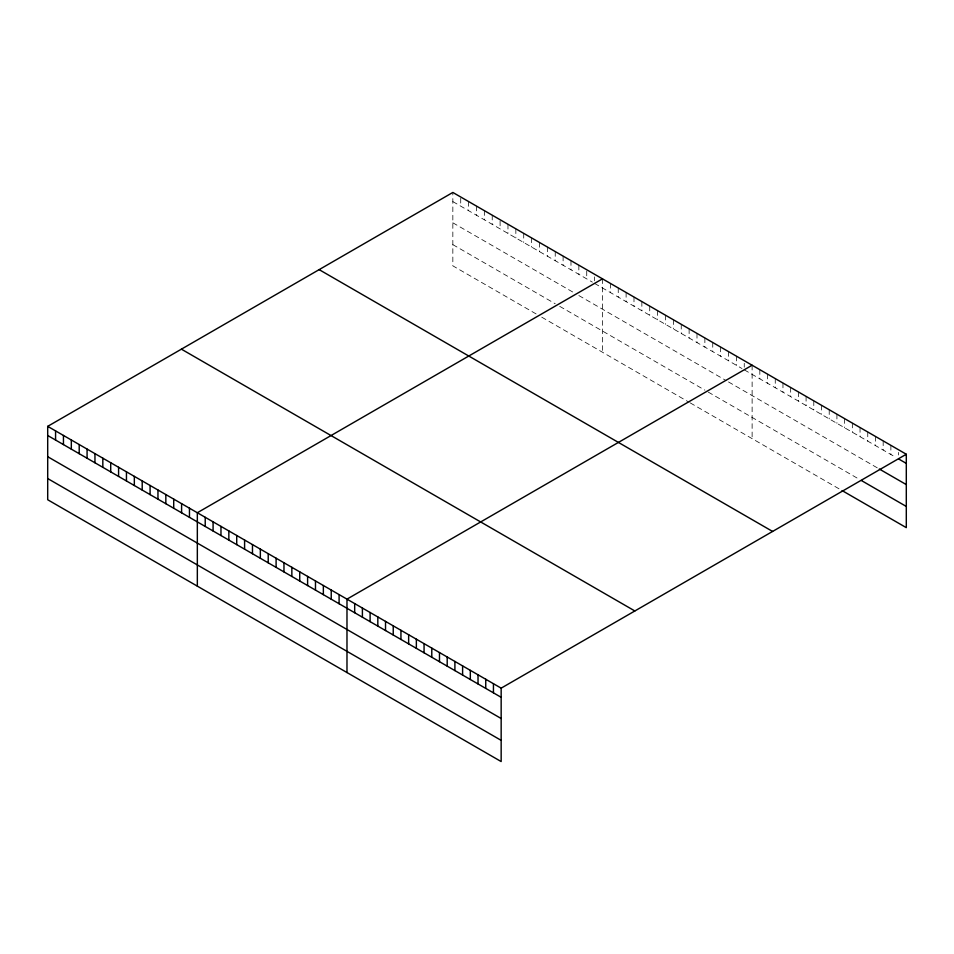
<?xml version="1.0" encoding="UTF-8"?>
<svg xmlns="http://www.w3.org/2000/svg" width="954" height="954" viewBox="0 0 954 954"><rect width="100%" height="100%" fill="white"/><g stroke="black" fill="none" stroke-linecap="round" stroke-linejoin="round"><path stroke-width="0.72" stroke-dasharray="4.77 3.58" d="M452.84 201.592L592.362 282.134M594.604 283.433L741.997 368.53M744.251 369.83L896.021 457.455M452.84 222.795L574.356 292.95M578.851 295.549L726.244 380.646M728.498 381.946L878.038 468.271M452.84 244.641L555.228 303.754M559.736 306.353L704.875 390.15M708.25 392.094L858.767 479.003M536.1 313.914L452.84 265.844L452.84 192.446M541.729 317.169L689.122 402.266M690.243 402.91L840.772 489.819M898.596 452.411L898.596 455.022M890.881 445.339L890.881 454.486M883.177 440.891L883.177 450.038M875.462 436.443L875.462 445.59M867.758 431.995L867.758 441.142M860.043 427.535L860.043 436.682M852.339 423.087L852.339 432.234M844.636 418.639L844.636 427.786M836.92 414.191L836.92 423.337M829.217 409.731L829.217 418.889M821.501 405.283L821.501 414.43M813.798 400.835L813.798 409.981M806.082 396.387L806.082 405.533M798.379 391.939L798.379 401.085M790.663 387.479L790.663 396.625M782.96 383.031L782.96 392.177M775.256 378.583L775.256 387.729M767.541 374.135L767.541 383.281M759.837 369.687L759.837 378.833M752.122 365.227L752.122 438.637M744.251 363.295L744.251 367.218M736.369 356.14L736.369 365.287M728.498 351.585L728.498 360.731M720.616 347.041L720.616 356.188M712.745 342.498L712.745 351.644M704.875 337.943L704.875 347.101M696.992 333.399L696.992 342.546M689.122 328.856L689.122 338.002M681.239 324.312L681.239 333.459M673.369 319.757L673.369 328.903M665.487 315.214L665.487 324.36M657.616 310.67L657.616 319.817M649.734 306.115L649.734 315.261M641.863 301.571L641.863 310.718M633.993 297.028L633.993 306.174M626.11 292.473L626.11 301.619M618.24 287.929L618.24 297.076M610.357 283.386L610.357 292.532M602.487 278.83L602.487 352.241M594.604 276.898L594.604 280.822M586.734 271.043L586.734 278.89M578.851 265.2L578.851 274.347M570.981 260.645L570.981 269.791M563.11 256.101L563.11 265.248M555.228 251.558L555.228 260.704M547.357 247.003L547.357 256.149M539.475 242.459L539.475 251.606M531.605 237.916L531.605 247.062M523.722 233.36L523.722 242.507M515.852 228.817L515.852 237.963M507.969 224.273L507.969 233.42M500.099 221.03L500.099 228.877M492.228 215.175L492.228 224.321M484.346 210.631L484.346 219.778M476.475 206.088L476.475 215.234M468.593 201.532L468.593 210.679M460.722 198.301L460.722 206.136"/><path stroke-width="1.43" d="M47.7 426.355L501.16 688.156L501.16 761.554L47.7 499.753L47.7 426.355L452.84 192.446L906.3 454.247L906.3 527.645L842.06 490.559M602.487 278.83L197.335 512.739L197.335 586.15M752.122 365.227L346.982 599.136L346.982 672.546M501.16 688.156L906.3 454.247M898.596 458.934L906.3 463.394M879.314 469.022L906.3 484.596M861.331 480.482L906.3 506.443M319.149 269.636L772.597 531.438M181.403 349.164L634.851 610.965M47.7 435.501L501.16 697.302M47.7 456.704L501.16 718.505M47.7 478.55L501.16 740.352M493.445 683.696L493.445 692.842M485.741 679.248L485.741 688.394M478.026 674.8L478.026 683.946M470.322 670.352L470.322 679.498M462.607 665.892L462.607 675.038M454.903 661.444L454.903 670.59M447.199 656.996L447.199 666.142M439.484 652.548L439.484 661.694M431.78 648.1L431.78 657.246M424.065 643.64L424.065 652.786M416.361 639.192L416.361 648.338M408.646 634.744L408.646 643.89M400.942 630.296L400.942 639.442M393.239 625.836L393.239 634.994M385.523 621.388L385.523 630.534M377.82 616.94L377.82 626.086M370.104 612.492L370.104 621.638M362.401 608.044L362.401 617.19M354.685 603.584L354.685 612.73M339.099 594.592L339.099 603.739M331.229 590.049L331.229 599.195M323.358 585.494L323.358 594.64M315.476 580.95L315.476 590.097M307.605 576.407L307.605 585.553M299.723 571.851L299.723 580.998M291.852 567.308L291.852 576.454M283.97 562.765L283.97 571.911M276.1 558.209L276.1 567.356M268.217 553.666L268.217 562.812M260.347 549.122L260.347 558.269M252.476 544.579L252.476 553.725M244.594 540.024L244.594 549.17M236.723 535.48L236.723 544.627M228.841 530.937L228.841 540.083M220.97 526.381L220.97 535.528M213.088 521.838L213.088 530.984M205.217 517.295L205.217 526.441M189.464 508.196L189.464 517.342M181.594 503.652L181.594 512.799M173.711 499.097L173.711 508.255M165.841 494.554L165.841 503.7M157.959 490.01L157.959 499.157M150.088 485.467L150.088 494.613M142.206 480.911L142.206 490.058M134.335 476.368L134.335 485.514M126.453 471.825L126.453 480.971M118.582 467.269L118.582 476.416M110.712 462.726L110.712 471.872M102.829 458.182L102.829 467.329M94.959 453.627L94.959 462.773M87.076 449.084L87.076 458.23M79.206 444.54L79.206 453.687M71.323 439.997L71.323 449.143M63.453 435.441L63.453 444.588M55.57 430.898L55.57 440.044"/></g></svg>
